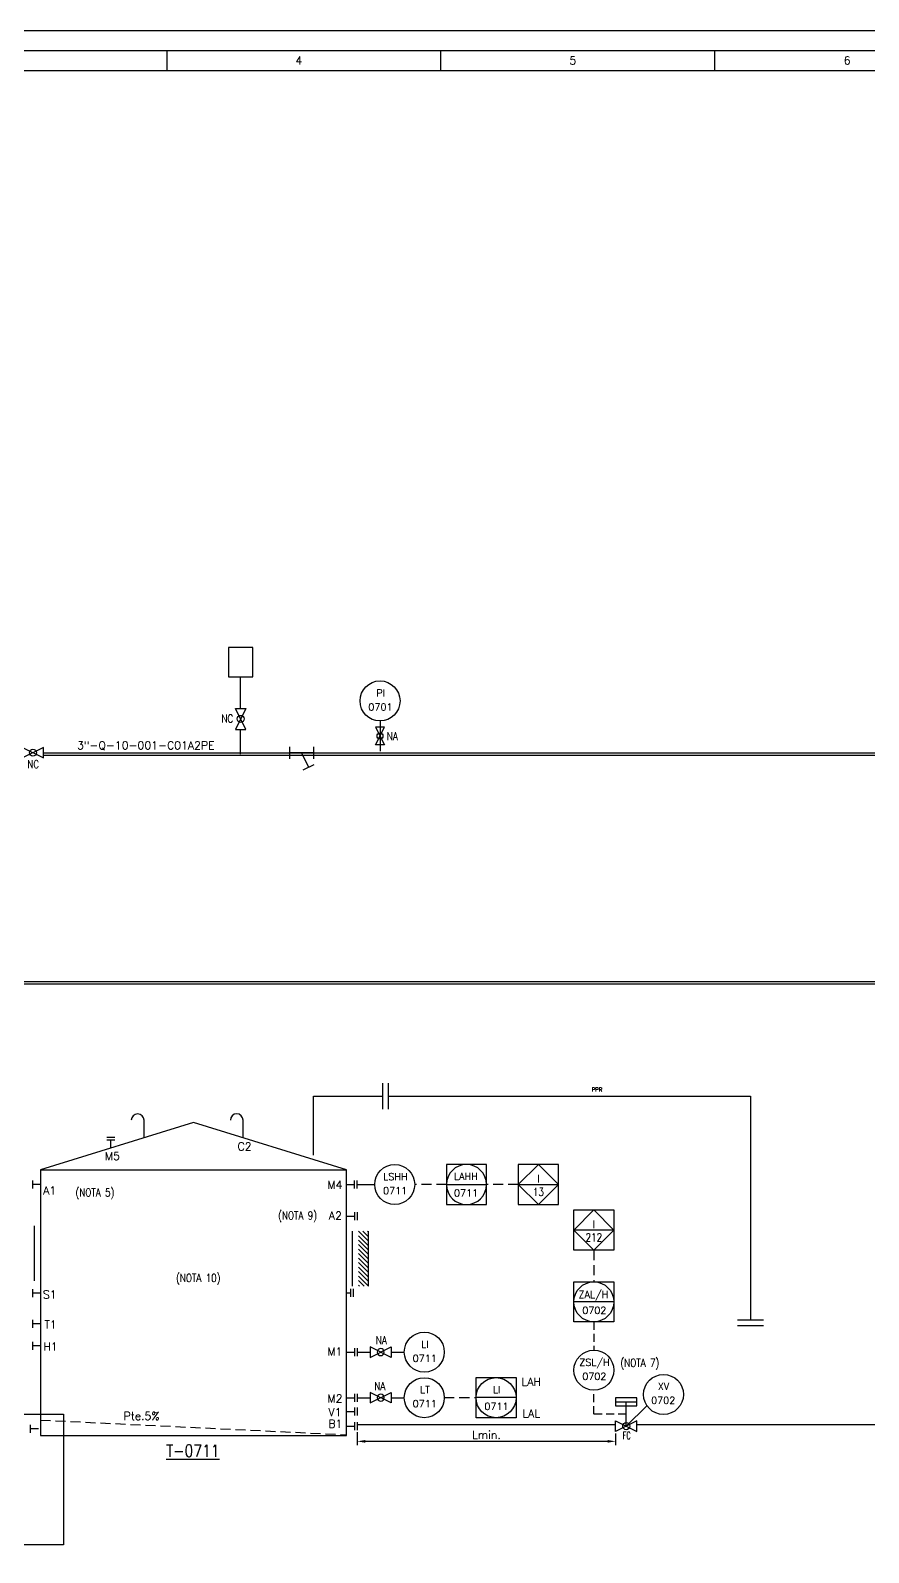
# Model space of a CAD drawing. Header units: millimetres. Extents: x 2166 to 3935, y 3919 to 4513.
# Drawn here: x 2347.1 to 2556.4, y 4132.8 to 4513.2 of the extents above; entities that cross this region are included whole.
import ezdxf
from ezdxf.enums import TextEntityAlignment as Align

# ---------------------------------------------------------------- set-up
doc = ezdxf.new("R2010")
doc.units = ezdxf.units.MM
doc.linetypes.add('TRAZOS', pattern=[0.75, 0.5, -0.25])
doc.layers.add('-FNX_AÑADIDO EN CAMPO', color=4, linetype='Continuous', true_color=0x00ffff)
for name, color, linetype in [('CAJETIN', 1, 'Continuous'), ('COTAS', 4, 'Continuous'), ('EQUIPOS', 5, 'Continuous'), ('EQUIPOS 02', 1, 'Continuous'), ('FORMATO', 7, 'Continuous'), ('INSTRUMENTOS', 1, 'Continuous'), ('TEX', 7, 'Continuous'), ('TEXTO-INSTRUMENTACION', 7, 'Continuous'), ('TEXTO-VALVULAS Y ACCESORIOS', 7, 'Continuous'), ('TUBERIA', 5, 'Continuous'), ('VALVULAS Y ACCESORIOS', 1, 'Continuous')]:
    doc.layers.add(name, color=color, linetype=linetype)
doc.styles.add('PY', font='ROMANS.shx')
doc.styles.add('PY1', font='ROMANS.shx', dxfattribs={"width": 0.8})
doc.styles.add('PY3', font='ROMANS.shx', dxfattribs={"width": 0.6})
doc.styles.add('TXT', font='txt')
doc.linetypes.add('SEÑAL_MECANICA2', pattern='A,4.411183,["o",PY,S=4.130212,R=360,X=0,Y=-1.374288],0.588817,-0.374158,["",PY,S=2,R=360,X=0,Y=-0.688262],-2.183682', length=7.55784)
doc.dimstyles.new('1-5', dxfattribs={"dimtxt": 2, "dimasz": 2, "dimexe": 1, "dimexo": 0.5, "dimgap": 0.6, "dimtad": 1, "dimdec": 0, "dimlfac": 5, "dimzin": 0, "dimdsep": 46, "dimtxsty": 'PY', "dimcen": 0.7, "dimclrd": 4, "dimclre": 4, "dimclrt": 7, "dimazin": 0, "dimtfac": 1, "dimtdec": 0, "dimtofl": 0, "dimtmove": 0, "dimatfit": 3, "dimfxl": 1, "dimtolj": 1, "dimtzin": 0, "dimarcsym": 0})

# ---------------------------------------------------------------- blocks, each defined once
blk = doc.blocks.new('VALV GLOB-V')
at = {"layer": 'INSTRUMENTOS', "color": 1, "flags": 128}
blk.add_lwpolyline([(5.7, -1.43), (5.7, 1.43), (0, -1.43), (0, 1.43)], close=True, dxfattribs=at)
at = {"layer": 'INSTRUMENTOS', "color": 1}
blk.add_circle((2.85, 0), 0.95, dxfattribs=at)
at = {"layer": 'INSTRUMENTOS', "color": 7, "linetype": 'SEÑAL_MECANICA2', "style": 'PY'}
blk.add_attdef('REF.', text='', height=2, dxfattribs=at).set_placement((3, -3.37), align=Align.MIDDLE)
blk = doc.blocks.new('MANG-VAL')
at = {"layer": 'INSTRUMENTOS', "color": 1}
for p, q in [((0, 1.5), (0, -1.5)), ((6, 0), (0, 0)), ((3, 0), (4.8, -3.6)), ((6, 1.5), (6, -1.5)), ((3.46, -4.27), (6.14, -2.93))]:
    blk.add_line(p, q, dxfattribs=at)
blk = doc.blocks.new('SEÑAL CIR')
at = {"color": 1}
blk.add_circle((0, 5.7), 5.7, dxfattribs=at)
at = {"layer": 'INSTRUMENTOS', "linetype": 'Continuous', "style": 'PY', "flags": 4}
for p in [(0.18, 6.94), (0.13, 2.95)]:
    blk.add_attdef('---', text='', height=2, dxfattribs=at).set_placement(p, align=Align.CENTER)
blk = doc.blocks.new('MARCO-A1')
at = {"layer": 'FORMATO', "color": 5}
for p, q in [((215.25, 589), (215.25, 584)), ((283.67, 589), (283.67, 584)), ((352.08, 589), (352.08, 584))]:
    blk.add_line(p, q, dxfattribs=at)
at = {"layer": 'FORMATO', "color": 1}
blk.add_lwpolyline([(0, 594), (841, 594), (841, 0), (0, 0)], close=True, dxfattribs=at)
at = {"layer": 'FORMATO', "color": 5}
blk.add_lwpolyline([(5, 589), (836, 589), (836, 5), (5, 5)], close=True, dxfattribs=at)
at = {"layer": 'FORMATO', "color": 8, "linetype": 'Continuous'}
blk.add_lwpolyline([(10, 584), (831, 584), (831, 10), (10, 10)], close=True, dxfattribs=at)
at = {"layer": 'FORMATO', "color": 1, "style": 'PY'}
for s, p in [('4', (247.4, 585.5)), ('5', (315.82, 585.5)), ('6', (384.34, 585.5))]:
    blk.add_text(s, height=2, dxfattribs=at).set_placement(p)
blk = doc.blocks.new('SEÑAL CIRCU MARCO')
at = {"color": 1, "linetype": 'Continuous', "ltscale": 0.5}
blk.add_line((5.7, 5.7), (-5.7, 5.7), dxfattribs=at)
at = {"color": 1, "flags": 128}
blk.add_lwpolyline([(5.7, 0), (-5.7, 0), (-5.7, 11.4), (5.7, 11.4)], close=True, dxfattribs=at)
at = {"color": 1}
blk.add_circle((0, 5.7), 5.7, dxfattribs=at)
at = {"style": 'PY'}
for tag, p in [('XXX', (0.18, 7.98)), ('YYY', (0.13, 3.24))]:
    blk.add_attdef(tag, text='', height=2, dxfattribs=at).set_placement(p, align=Align.MIDDLE)
blk = doc.blocks.new('SECUENCIA PROGRAMADA EN SISTEMA DE CONTROL PLC')
at = {"layer": 'INSTRUMENTOS'}
blk.add_line((-5, 5), (5, 5), dxfattribs=at)
at = {"layer": 'INSTRUMENTOS', "flags": 128}
for points in [[(0, 0), (-5, 5), (0, 10), (5, 5)], [(-5, 0), (5, 0), (5, 10), (-5, 10)]]:
    blk.add_lwpolyline(points, close=True, dxfattribs=at)
at = {"layer": 'TEXTO-INSTRUMENTACION', "linetype": 'Continuous', "style": 'PY1', "width": 0.8}
for tag, p in [('XXX', (0.01, 6.43)), ('YYY', (0.01, 3.17))]:
    blk.add_attdef(tag, text='', height=2, dxfattribs=at).set_placement(p, align=Align.MIDDLE_CENTER)
blk = doc.blocks.new('*D27')
at = {"layer": 'COTAS', "color": 4, "lineweight": -2, "transparency": 16777216}
for p, q in [((2428.69, 4162.89), (2428.69, 4159.59)), ((2493.24, 4162.56), (2493.24, 4159.59)), ((2430.69, 4160.59), (2491.24, 4160.59))]:
    blk.add_line(p, q, dxfattribs=at)
at = {"layer": 'COTAS', "color": 4, "transparency": 16777216}
for points in [[(2430.69, 4160.92), (2430.69, 4160.25), (2428.69, 4160.59)], [(2491.24, 4160.92), (2491.24, 4160.25), (2493.24, 4160.59)]]:
    blk.add_solid(points, dxfattribs=at)
at = {"layer": 'Defpoints', "color": 0, "transparency": 16777216}
for p in [(2428.69, 4163.39), (2493.24, 4163.06), (2493.24, 4160.59)]:
    blk.add_point(p, dxfattribs=at)
at = {"layer": 'COTAS', "color": 7, "transparency": 16777216, "insert": (2460.97, 4162.19), "char_height": 2, "attachment_point": 5, "style": 'PY'}
blk.add_mtext('\\A1;Lmin.', dxfattribs=at)

msp = doc.modelspace()

# ---------------------------------------------------------------- hatches: boundary and pattern name
at = {"layer": 'EQUIPOS'}
h = msp.add_hatch(dxfattribs=at)
h.set_pattern_fill('ANSI31', color=4, scale=0.25, style=0)
h.set_pattern_definition([(135, (3663.95135, 5003.24555), (0.561266, 0.561266), [])])
h.paths.add_polyline_path([(2431.54, 4199.39), (2429.04, 4199.39), (2429.04, 4213.14), (2431.54, 4213.14)])

# ---------------------------------------------------------------- linework, layer by layer
at = {"layer": '-FNX_AÑADIDO EN CAMPO'}
for points in [[(2435.09, 4243.57), (2435.09, 4250.13)], [(2436.52, 4243.57), (2436.52, 4250.13)], [(2523.66, 4190.94), (2530.22, 4190.94)], [(2523.66, 4189.51), (2530.22, 4189.51)]]:
    msp.add_lwpolyline(points, dxfattribs=at)
at = {"color": 1}
for p, q in [((2434.4, 4340.63), (2434.4, 4333.09)), ((2428.69, 4224.78), (2433.07, 4224.78)), ((2428.69, 4182.89), (2431.94, 4182.89)), ((2437.21, 4182.89), (2440.46, 4182.89)), ((2428.69, 4171.5), (2431.94, 4171.5)), ((2437.21, 4171.5), (2440.46, 4171.5)), ((2495.9, 4164.39), (2501.08, 4169.48))]:
    msp.add_line(p, q, dxfattribs=at)
at = {"color": 4}
msp.add_line((2758.8, 4275.4), (2235.15, 4275.4), dxfattribs=at)
at = {"color": 2}
msp.add_lwpolyline([(2333.11, 4167.35), (2355.36, 4167.35), (2355.36, 4134.74), (2333.11, 4134.74)], close=True, dxfattribs=at)
at = {"layer": 'CAJETIN', "color": 1, "linetype": 'TRAZOS', "ltscale": 5}
for p, q in [((2451, 4224.78), (2443.07, 4224.78)), ((2468.93, 4224.78), (2461, 4224.78)), ((2487.81, 4208.37), (2487.81, 4200.45)), ((2450.46, 4171.51), (2458.38, 4171.51)), ((2349.63, 4165.91), (2426.04, 4162.23))]:
    msp.add_line(p, q, dxfattribs=at)
at = {"layer": 'CAJETIN', "color": 1, "linetype": 'TRAZOS', "ltscale": 4}
for p, q in [((2487.81, 4190.45), (2487.82, 4183.37)), ((2487.82, 4167.41), (2487.82, 4173.37)), ((2495.9, 4167.41), (2487.82, 4167.41))]:
    msp.add_line(p, q, dxfattribs=at)
at = {"layer": 'EQUIPOS'}
for p, q in [((2387.84, 4240.3), (2349.63, 4228.44)), ((2426.04, 4228.44), (2387.84, 4240.3)), ((2349.63, 4228.44), (2349.63, 4162.02)), ((2426.04, 4185.96), (2426.04, 4228.44)), ((2426.04, 4165.93), (2426.04, 4185.96)), ((2426.04, 4162.02), (2426.04, 4165.93)), ((2349.63, 4162.02), (2426.04, 4162.02)), ((2428.69, 4164.79), (2493.24, 4164.81)), ((2498.57, 4164.81), (2612, 4164.79))]:
    msp.add_line(p, q, dxfattribs=at)
at = {"layer": 'EQUIPOS', "color": 4}
for p, q in [((2348.13, 4200.72), (2348.13, 4214.48)), ((2427.54, 4199.39), (2427.54, 4213.15)), ((2431.54, 4199.39), (2431.54, 4213.15))]:
    msp.add_line(p, q, dxfattribs=at)
at = {"layer": 'EQUIPOS'}
for points in [[(2417.77, 4232.13), (2417.77, 4246.85), (2435.09, 4246.85)], [(2436.52, 4246.85), (2526.94, 4246.85), (2526.94, 4190.94)]]:
    msp.add_lwpolyline(points, dxfattribs=at)
at = {"layer": 'EQUIPOS', "linetype": 'Continuous', "flags": 128}
for points in [[(2375.46, 4236.46), (2375.46, 4240.84, 1), (2372.27, 4240.84, -1)], [(2400.21, 4236.46), (2400.21, 4240.84, 1), (2397.01, 4240.84, -1)]]:
    msp.add_lwpolyline(points, format="xyb", dxfattribs=at)
at = {"layer": 'EQUIPOS 02', "color": 5}
msp.add_line((2349.63, 4228.44), (2426.04, 4228.44), dxfattribs=at)
at = {"layer": 'TUBERIA', "color": 5, "linetype": 'Continuous'}
msp.add_line((2350.33, 4332.69), (2575.14, 4332.69), dxfattribs=at)
at = {"layer": 'TUBERIA', "color": 4, "linetype": 'Continuous'}
msp.add_line((2350.33, 4332.1), (2619.25, 4332.08), dxfattribs=at)
at = {"layer": 'TUBERIA', "linetype": 'Continuous'}
for p, q in [((2367.12, 4233.87), (2367.12, 4235.85)), ((2349.63, 4224.77), (2347.64, 4224.77)), ((2349.63, 4224.77), (2347.64, 4224.77)), ((2426.04, 4224.78), (2428.03, 4224.78)), ((2426.04, 4216.89), (2428.03, 4216.89)), ((2349.63, 4197.6), (2347.64, 4197.6)), ((2426.04, 4197.7), (2427.04, 4197.7)), ((2349.63, 4189.94), (2347.64, 4189.94)), ((2349.63, 4184.45), (2347.64, 4184.45)), ((2426.04, 4182.89), (2428.03, 4182.89)), ((2426.04, 4171.5), (2428.03, 4171.5)), ((2426.05, 4168.05), (2428.03, 4168.05)), ((2349.09, 4163.69), (2347.11, 4163.69)), ((2426.04, 4164.39), (2428.03, 4164.39))]:
    msp.add_line(p, q, dxfattribs=at)
at = {"layer": 'TUBERIA', "color": 4, "linetype": 'Continuous'}
msp.add_lwpolyline([(2396.55, 4351.64), (2402.6, 4351.64), (2402.6, 4358.95), (2396.55, 4358.95)], close=True, dxfattribs=at)
for points in [[(2399.58, 4343.77), (2399.58, 4351.64)], [(2399.58, 4332.29), (2399.58, 4338.5)]]:
    msp.add_lwpolyline(points, dxfattribs=at)
at = {"layer": 'TUBERIA', "color": 5, "linetype": 'Continuous'}
msp.add_lwpolyline([(2759.29, 4300.1), (2759.29, 4274.83), (2235.75, 4274.83), (2235.75, 4243.84)], dxfattribs=at)
at = {"layer": 'VALVULAS Y ACCESORIOS', "ltscale": 0.1}
for p, q in [((2368.12, 4236.52), (2366.12, 4236.52)), ((2368.12, 4235.85), (2366.12, 4235.85)), ((2347.64, 4223.77), (2347.64, 4225.77)), ((2428.03, 4223.78), (2428.03, 4225.78)), ((2428.69, 4223.78), (2428.69, 4225.78)), ((2428.03, 4217.89), (2428.03, 4215.89)), ((2428.69, 4217.89), (2428.69, 4215.89)), ((2347.64, 4196.6), (2347.64, 4198.6)), ((2427.04, 4198.7), (2427.04, 4196.7)), ((2427.7, 4198.7), (2427.7, 4196.7)), ((2347.64, 4188.94), (2347.64, 4190.94)), ((2347.64, 4183.45), (2347.64, 4185.45)), ((2428.03, 4183.89), (2428.03, 4181.89)), ((2428.69, 4183.89), (2428.69, 4181.89)), ((2428.03, 4172.5), (2428.03, 4170.5)), ((2428.69, 4172.5), (2428.69, 4170.5)), ((2428.03, 4169.05), (2428.03, 4167.05)), ((2428.7, 4169.05), (2428.7, 4167.05)), ((2347.11, 4162.69), (2347.11, 4164.69)), ((2428.03, 4165.39), (2428.03, 4163.39)), ((2428.69, 4165.39), (2428.69, 4163.39))]:
    msp.add_line(p, q, dxfattribs=at)
at = {"layer": 'VALVULAS Y ACCESORIOS'}
for p, q in [((2493.24, 4170.44), (2498.57, 4170.44)), ((2495.9, 4164.39), (2495.9, 4170.44))]:
    msp.add_line(p, q, dxfattribs=at)
at = {"layer": 'VALVULAS Y ACCESORIOS', "flags": 128}
msp.add_lwpolyline([(2493.24, 4171.44), (2493.24, 4169.44), (2498.57, 4169.44), (2498.57, 4171.44)], close=True, dxfattribs=at)

# ---------------------------------------------------------------- block references
msp.add_blockref('MARCO-A1', (2165.87, 3919.19))
at = {"linetype": 'Continuous'}
ref = msp.add_blockref('SEÑAL CIR', (2434.4, 4340.63), dxfattribs=dict(at, xscale=0.877100000000155, yscale=0.877100000000155, zscale=0.877100000000155))
ref.add_attrib('---', 'PI', dxfattribs={"layer": 'INSTRUMENTOS', "color": 7, "linetype": 'Continuous', "height": 1.754, "style": 'PY'}).set_placement((2434.56, 4346.71), align=Align.CENTER)
ref.add_attrib('---', '0701', dxfattribs={"layer": 'INSTRUMENTOS', "color": 7, "linetype": 'Continuous', "height": 1.754, "style": 'PY'}).set_placement((2434.51, 4343.22), align=Align.CENTER)
at = {"linetype": 'Continuous', "yscale": 0.9232631578947803}
for p, xscale, zscale, rotation in [((2399.58, 4343.77), 0.9232631578947803, 0.9232631578947803, 270), ((2431.94, 4182.89), -0.9232631578945529, 0.9232631578946926, 180), ((2431.94, 4171.5), -0.9232631578945529, 0.9232631578946926, 180)]:
    msp.add_blockref('VALV GLOB-V', p, dxfattribs=dict(at, xscale=xscale, zscale=zscale, rotation=rotation))
at = {"linetype": 'Continuous', "xscale": 0.9232631578947803, "yscale": 0.9232631578947803, "zscale": 0.9232631578947803}
msp.add_blockref('VALV GLOB-V', (2345.07, 4332.69), dxfattribs=at)
at = {"linetype": 'Continuous'}
msp.add_blockref('MANG-VAL', (2411.77, 4332.69), dxfattribs=at)
msp.add_blockref('MANG-VAL', (2411.77, 4332.69), dxfattribs=at)
ref = msp.add_blockref('SEÑAL CIR', (2438.07, 4219.78), dxfattribs=dict(at, xscale=0.8770999999999276, yscale=0.8770999999999276, zscale=0.8770999999999276))
ref.add_attrib('---', 'LSHH', dxfattribs={"layer": 'INSTRUMENTOS', "color": 7, "linetype": 'Continuous', "height": 1.754, "style": 'PY'}).set_placement((2438.23, 4225.86), align=Align.CENTER)
ref.add_attrib('---', '0711', dxfattribs={"layer": 'INSTRUMENTOS', "color": 7, "linetype": 'Continuous', "height": 1.754, "style": 'PY'}).set_placement((2438.18, 4222.36), align=Align.CENTER)
ref = msp.add_blockref('SEÑAL CIRCU MARCO', (2456, 4219.77), dxfattribs=dict(xscale=-0.8777884135909062, yscale=0.8777884135906788, zscale=0.8777884135908177))
ref.add_attrib('XXX', 'LAHH', dxfattribs={"height": 1.756, "style": 'PY'}).set_placement((2455.84, 4226.78), align=Align.MIDDLE)
ref.add_attrib('YYY', '0711', dxfattribs={"height": 1.756, "style": 'PY'}).set_placement((2455.89, 4222.62), align=Align.MIDDLE)
ref = msp.add_blockref('SECUENCIA PROGRAMADA EN SISTEMA DE CONTROL PLC', (2473.95, 4219.75), dxfattribs=dict(xscale=1.005571670621293, yscale=1.005571670621293, zscale=1.005571670621293))
ref.add_attrib('XXX', 'I', dxfattribs={"layer": 'TEXTO-INSTRUMENTACION', "linetype": 'Continuous', "height": 2.01, "style": 'TXT'}).set_placement((2473.96, 4226.22), align=Align.MIDDLE_CENTER)
ref.add_attrib('YYY', '13', dxfattribs={"layer": 'TEXTO-INSTRUMENTACION', "linetype": 'Continuous', "height": 2.011, "style": 'PY1', "width": 0.8}).set_placement((2473.96, 4222.93), align=Align.MIDDLE_CENTER)
ref = msp.add_blockref('SECUENCIA PROGRAMADA EN SISTEMA DE CONTROL PLC', (2487.81, 4208.37), dxfattribs=dict(xscale=-1.005571670621066, yscale=1.005571670621293, zscale=1.005571670621306))
ref.add_attrib('XXX', 'I', dxfattribs={"layer": 'TEXTO-INSTRUMENTACION', "linetype": 'Continuous', "height": 2.01, "style": 'TXT'}).set_placement((2487.81, 4214.84), align=Align.MIDDLE_CENTER)
ref.add_attrib('YYY', '212', dxfattribs={"layer": 'TEXTO-INSTRUMENTACION', "linetype": 'Continuous', "height": 2.011, "style": 'PY1', "width": 0.8}).set_placement((2487.81, 4211.56), align=Align.MIDDLE_CENTER)
ref = msp.add_blockref('SEÑAL CIRCU MARCO', (2487.81, 4190.45), dxfattribs=dict(xscale=0.8770999999999276, yscale=0.8770999999999276, zscale=0.8770999999999276))
ref.add_attrib('XXX', 'ZAL/H', dxfattribs={"height": 1.754, "style": 'PY'}).set_placement((2487.71, 4197.16), align=Align.MIDDLE)
ref.add_attrib('YYY', '0702', dxfattribs={"height": 1.754, "style": 'PY'}).set_placement((2487.93, 4193.29), align=Align.MIDDLE)
ref = msp.add_blockref('SEÑAL CIR', (2445.46, 4177.89), dxfattribs=dict(at, xscale=0.8770999999999276, yscale=0.8770999999999276, zscale=0.8770999999999276))
ref.add_attrib('---', 'LI', dxfattribs={"layer": 'INSTRUMENTOS', "color": 7, "linetype": 'Continuous', "height": 1.754, "style": 'PY'}).set_placement((2445.62, 4183.98), align=Align.CENTER)
ref.add_attrib('---', '0711', dxfattribs={"layer": 'INSTRUMENTOS', "color": 7, "linetype": 'Continuous', "height": 1.754, "style": 'PY'}).set_placement((2445.57, 4180.48), align=Align.CENTER)
ref = msp.add_blockref('SEÑAL CIR', (2487.82, 4173.37), dxfattribs=dict(at, xscale=0.8770999999999276, yscale=0.8770999999999276, zscale=0.8770999999999276))
ref.add_attrib('---', 'ZSL/H', dxfattribs={"layer": 'INSTRUMENTOS', "color": 7, "linetype": 'Continuous', "height": 1.754, "style": 'PY'}).set_placement((2487.98, 4179.46), align=Align.CENTER)
ref.add_attrib('---', '0702', dxfattribs={"layer": 'INSTRUMENTOS', "color": 7, "linetype": 'Continuous', "height": 1.754, "style": 'PY'}).set_placement((2487.93, 4175.96), align=Align.CENTER)
ref = msp.add_blockref('SEÑAL CIR', (2505.21, 4167.3), dxfattribs=dict(at, xscale=0.8770999999999276, yscale=0.8770999999999276, zscale=0.8770999999999276))
ref.add_attrib('---', 'XV', dxfattribs={"layer": 'INSTRUMENTOS', "color": 7, "linetype": 'Continuous', "height": 1.754, "style": 'PY'}).set_placement((2505.21, 4173.46), align=Align.CENTER)
ref.add_attrib('---', '0702', dxfattribs={"layer": 'INSTRUMENTOS', "color": 7, "linetype": 'Continuous', "height": 1.754, "style": 'PY'}).set_placement((2505.13, 4169.97), align=Align.CENTER)
ref = msp.add_blockref('SEÑAL CIR', (2445.46, 4166.5), dxfattribs=dict(at, xscale=0.8770999999999276, yscale=0.8770999999999276, zscale=0.8770999999999276))
ref.add_attrib('---', 'LT', dxfattribs={"layer": 'INSTRUMENTOS', "color": 7, "linetype": 'Continuous', "height": 1.754, "style": 'PY'}).set_placement((2445.62, 4172.59), align=Align.CENTER)
ref.add_attrib('---', '0711', dxfattribs={"layer": 'INSTRUMENTOS', "color": 7, "linetype": 'Continuous', "height": 1.754, "style": 'PY'}).set_placement((2445.57, 4169.09), align=Align.CENTER)
at = {"xscale": 0.8777884135906788, "yscale": 0.8777884135906788, "zscale": 0.8777884135906788}
msp.add_blockref('SEÑAL CIRCU MARCO', (2463.38, 4166.5), dxfattribs=at).add_auto_attribs({'XXX': 'LI', 'YYY': '0711'})
at = {"linetype": 'Continuous'}
ref = msp.add_blockref('VALV GLOB-V', (2493.24, 4164.39), dxfattribs=dict(at, xscale=0.9356729824555714, yscale=0.9356729824555714, zscale=0.9356729824555714))
ref.add_attrib('REF.', 'FC', dxfattribs={"layer": 'INSTRUMENTOS', "color": 7, "linetype": 'SEÑAL_MECANICA2', "height": 1.778, "style": 'PY3', "width": 0.6}).set_placement((2496.04, 4162.05), align=Align.MIDDLE)
at = {"layer": 'INSTRUMENTOS', "linetype": 'Continuous', "xscale": 0.7747368421053125, "yscale": 0.7747368421053125, "zscale": 0.7747368421053125, "rotation": 90}
msp.add_blockref('VALV GLOB-V', (2434.4, 4334.65), dxfattribs=at)

# ---------------------------------------------------------------- texts
at = {"layer": 'CAJETIN', "color": 6, "linetype": 'Continuous', "style": 'PY', "width": 0.85}
msp.add_text('%%UT-0711', height=3, dxfattribs=at).set_placement((2387.65, 4156.74), align=Align.CENTER)
at = {"layer": 'TEX', "color": 7, "char_height": 2, "width": 28.6036, "attachment_point": 5, "style": 'PY1'}
for s, insert in [('NC', (2396.26, 4341.21)), ('NA', (2437.48, 4336.85)), ('NC', (2347.76, 4329.81)), ('(NOTA 5)', (2363.18, 4222.46)), ('(NOTA 9)', (2413.81, 4216.69)), ('(NOTA 10)', (2389, 4201.08)), ('NA', (2434.74, 4185.86)), ('(NOTA 7)', (2499.3, 4179.87)), ('NA', (2434.34, 4174.38))]:
    msp.add_mtext(s, dxfattribs=dict(at, insert=insert))
at = {"layer": 'TEXTO-VALVULAS Y ACCESORIOS', "style": 'PY'}
for s, height, p in [('3"-Q-10-001-C01A2PE', 2, (2375.91, 4333.53)), ('PPR', 0.96, (2488.6, 4248.04))]:
    msp.add_text(s, height=height, dxfattribs=at).set_placement(p, align=Align.CENTER)
at = {"layer": 'TEXTO-VALVULAS Y ACCESORIOS', "color": 7, "linetype": 'Continuous', "insert": (2370.34, 4167.92), "char_height": 2, "width": 14.9764, "attachment_point": 1, "style": 'PY'}
msp.add_mtext('Pte.5%', dxfattribs=at)
at = {"layer": 'TEXTO-VALVULAS Y ACCESORIOS', "color": 7, "linetype": 'Continuous', "style": 'PY', "flags": 4}
for tag, p in [('C2', (2400.57, 4233.29)), ('M5', (2367.54, 4230.89)), ('A1', (2351.9, 4222.28)), ('M4', (2423.12, 4223.7)), ('A2', (2423.24, 4215.99)), ('S1', (2351.9, 4196.29)), ('T1', (2352.09, 4188.75)), ('H1', (2352.09, 4183.26)), ('M1', (2423.12, 4182.03)), ('LAH', (2472.17, 4174.48)), ('M2', (2423.14, 4170.3)), ('V1', (2423.14, 4166.85)), ('B1', (2423.24, 4164)), ('LAL', (2472.17, 4166.52))]:
    msp.add_attdef(tag, text='---', height=2, dxfattribs=at).set_placement(p, align=Align.CENTER)

# ---------------------------------------------------------------- dimensions: what is measured, and where the dimension line sits
at = {"layer": 'COTAS', "color": 1}
dim = msp.add_linear_dim(base=(2493.24, 4160.59), p1=(2428.69, 4163.39), p2=(2493.24, 4163.06), text='Lmin.', dimstyle='1-5', dxfattribs=at)
dim.commit()
dim.dimension.update_dxf_attribs({"geometry": '*D27', "text_midpoint": (2460.97, 4162.19)})

doc.saveas('drawing.dxf')
